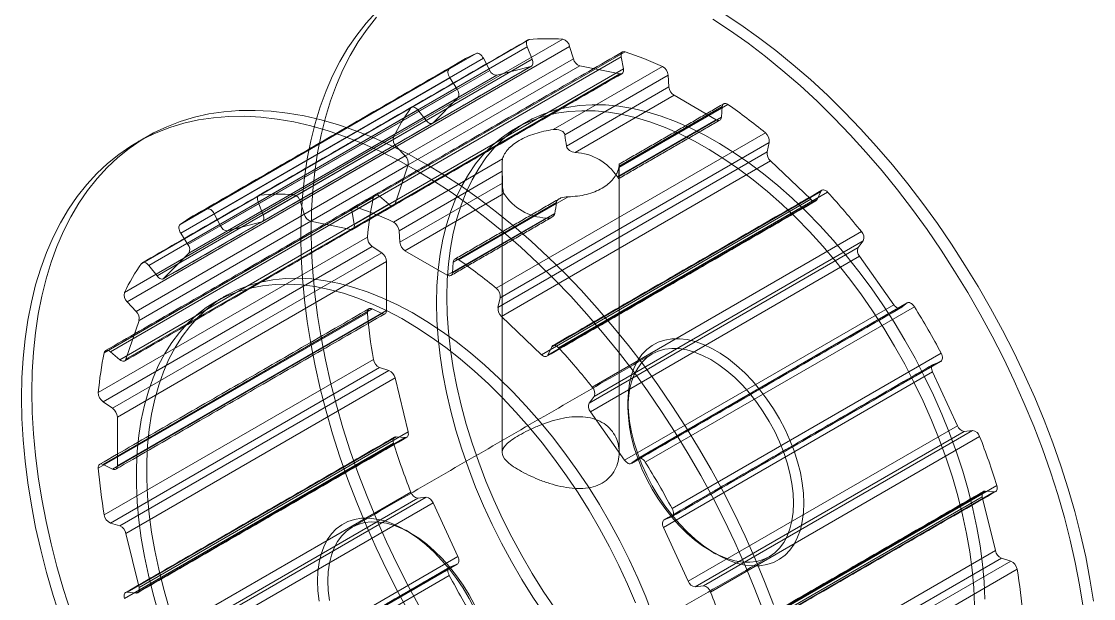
# Model space of a CAD drawing. Header units: millimetres. Extents: x 5 to 292, y 5 to 205.
# Drawn here: x 169.77 to 206.4, y 164.52 to 184.22 of the extents above; entities that cross this region are included whole.
import ezdxf

# ---------------------------------------------------------------- set-up
doc = ezdxf.new("R2010")
doc.units = ezdxf.units.MM

msp = doc.modelspace()

# ---------------------------------------------------------------- linework, layer by layer
at = {"color": 7, "linetype": 'Continuous', "lineweight": 15}
for p, q in [((187.113, 183.599), (177.921, 178.292)), ((179.073, 178.305), (188.266, 183.611)), ((176.111, 177.818), (185.303, 183.125)), ((177.859, 178.046), (187.051, 183.352)), ((188.5, 183.368), (179.308, 178.062)), ((190.394, 183.181), (181.201, 177.875)), ((187.051, 183.352), (187.222, 182.929)), ((188.627, 182.944), (188.5, 183.368)), ((185.555, 182.961), (176.362, 177.654)), ((187.222, 182.929), (178.029, 177.622)), ((179.435, 177.637), (188.627, 182.944)), ((181.067, 177.706), (190.259, 183.013)), ((185.77, 182.549), (185.555, 182.961)), ((190.259, 183.013), (190.335, 182.599)), ((184.388, 182.597), (175.196, 177.29)), ((176.577, 177.242), (185.77, 182.549)), ((177.982, 177.378), (187.175, 182.685)), ((188.845, 182.703), (179.653, 177.397)), ((181.025, 177.12), (190.217, 182.426)), ((190.335, 182.599), (181.142, 177.292)), ((187.175, 182.685), (186.008, 182.379)), ((187.94, 180.524), (191.671, 182.677)), ((190.217, 182.426), (188.845, 182.703)), ((175.213, 176.99), (184.405, 182.297)), ((186.008, 182.379), (176.815, 177.073)), ((184.405, 182.297), (184.654, 181.904)), ((191.865, 182.38), (188.339, 180.344)), ((191.893, 181.985), (191.865, 182.38)), ((184.654, 181.904), (175.462, 176.598)), ((188.389, 179.962), (191.893, 181.985)), ((192.069, 181.696), (188.689, 179.745)), ((193.511, 180.863), (192.069, 181.696)), ((175.489, 176.307), (184.682, 181.614)), ((184.682, 181.614), (183.834, 180.756)), ((193.909, 181.386), (190.178, 179.232)), ((190.189, 179.276), (193.715, 181.312)), ((193.715, 181.312), (193.688, 180.948)), ((173.881, 175.959), (183.073, 181.266)), ((183.318, 181.196), (174.125, 175.89)), ((183.599, 180.837), (183.318, 181.196)), ((193.688, 180.948), (190.184, 178.926)), ((174.407, 175.53), (183.599, 180.837)), ((183.834, 180.756), (174.641, 175.449)), ((190.132, 178.912), (193.511, 180.863)), ((182.486, 180.274), (173.294, 174.967)), ((185.994, 175.108), (195.187, 180.415)), ((173.387, 174.643), (182.579, 179.949)), ((182.579, 179.949), (182.883, 179.627)), ((195.321, 180.091), (186.129, 174.784)), ((195.246, 179.764), (195.321, 180.091)), ((182.883, 179.627), (173.691, 174.32)), ((182.479, 177.371), (186.21, 179.525)), ((186.053, 174.457), (195.246, 179.764)), ((173.79, 174.011), (182.983, 179.318)), ((182.983, 179.318), (182.537, 177.991)), ((186.199, 179.109), (182.673, 177.073)), ((195.363, 179.455), (186.171, 174.149)), ((196.735, 178.149), (195.363, 179.455)), ((182.7, 176.678), (186.204, 178.7)), ((187.888, 173.108), (197.08, 178.415)), ((197.314, 178.388), (188.122, 173.081)), ((197.08, 178.415), (196.953, 178.138)), ((172.602, 172.909), (181.795, 178.216)), ((182.008, 178.248), (172.815, 172.941)), ((177.859, 178.046), (178.029, 177.622)), ((179.435, 177.637), (179.308, 178.062)), ((182.328, 177.976), (182.008, 178.248)), ((186.256, 178.34), (182.876, 176.389)), ((184.523, 176.005), (188.049, 178.041)), ((188.447, 178.233), (184.716, 176.079)), ((187.543, 172.842), (196.735, 178.149)), ((196.953, 178.138), (187.76, 172.831)), ((173.136, 172.669), (182.328, 177.976)), ((182.537, 177.991), (173.345, 172.684)), ((176.577, 177.242), (176.362, 177.654)), ((181.067, 177.706), (181.142, 177.292)), ((187.998, 177.664), (184.495, 175.642)), ((177.982, 177.378), (176.815, 177.073)), ((181.025, 177.12), (179.653, 177.397)), ((184.319, 175.556), (187.699, 177.507)), ((175.213, 176.99), (175.462, 176.598)), ((182.7, 176.678), (182.673, 177.073)), ((189.275, 171.738), (198.467, 177.044)), ((181.592, 176.857), (172.4, 171.55)), ((172.561, 171.234), (181.753, 176.54)), ((181.753, 176.54), (182.082, 176.319)), ((198.529, 176.726), (189.337, 171.42)), ((198.358, 176.5), (198.529, 176.726)), ((182.082, 176.319), (172.889, 171.012)), ((175.489, 176.307), (174.641, 175.449)), ((184.319, 175.556), (182.876, 176.389)), ((189.166, 171.193), (198.358, 176.5)), ((198.406, 176.201), (189.213, 170.895)), ((199.573, 174.548), (198.406, 176.201)), ((173.051, 170.715), (182.244, 176.022)), ((174.407, 175.53), (174.125, 175.89)), ((182.244, 176.022), (182.244, 174.356)), ((184.523, 176.005), (184.495, 175.642)), ((186.053, 174.457), (186.129, 174.784)), ((181.753, 174.404), (172.561, 169.097)), ((182.244, 174.356), (173.051, 169.05)), ((173.387, 174.643), (173.691, 174.32)), ((182.082, 174.246), (181.753, 174.404)), ((190.38, 169.242), (199.573, 174.548)), ((199.81, 174.443), (190.618, 169.136)), ((190.833, 169.3), (200.026, 174.607)), ((200.277, 174.481), (191.085, 169.174)), ((200.026, 174.607), (199.81, 174.443)), ((172.4, 168.967), (181.592, 174.273)), ((172.889, 168.94), (182.082, 174.246)), ((173.79, 174.011), (173.345, 172.684)), ((187.543, 172.842), (186.171, 174.149)), ((173.136, 172.669), (172.815, 172.941)), ((187.888, 173.108), (187.76, 172.831)), ((191.999, 167.59), (201.192, 172.896)), ((181.795, 172.681), (172.602, 167.374)), ((191.734, 167.204), (200.926, 172.511)), ((201.175, 172.615), (191.983, 167.309)), ((200.926, 172.511), (201.175, 172.615)), ((172.815, 167.096), (182.008, 172.403)), ((182.328, 172.305), (173.136, 166.998)), ((182.008, 172.403), (182.328, 172.305)), ((200.898, 172.252), (191.706, 166.946)), ((201.746, 170.415), (200.898, 172.252)), ((173.345, 166.742), (182.537, 172.049)), ((182.537, 172.049), (182.983, 170.207)), ((189.166, 171.193), (189.337, 171.42)), ((172.561, 171.234), (172.889, 171.012)), ((173.051, 170.715), (173.051, 169.05)), ((190.38, 169.242), (189.213, 170.895)), ((192.554, 165.108), (201.746, 170.415)), ((182.579, 170.041), (173.387, 164.734)), ((173.691, 164.706), (182.883, 170.013)), ((182.983, 170.207), (173.79, 164.9)), ((182.883, 170.013), (182.579, 170.041)), ((201.981, 170.225), (192.789, 164.918)), ((193.07, 164.953), (202.263, 170.259)), ((202.507, 170.047), (193.315, 164.74)), ((202.263, 170.259), (201.981, 170.225)), ((173.294, 164.518), (182.486, 169.825)), ((190.833, 169.3), (190.618, 169.136)), ((172.889, 168.94), (172.561, 169.097)), ((183.073, 168.155), (173.881, 162.848)), ((193.505, 162.882), (202.697, 168.188)), ((203.001, 168.16), (193.808, 162.854)), ((193.902, 163.07), (203.094, 168.377)), ((202.697, 168.188), (203.001, 168.16)), ((174.125, 162.635), (183.318, 167.942)), ((183.599, 167.977), (174.407, 162.67)), ((174.641, 162.48), (183.834, 167.786)), ((183.318, 167.942), (183.599, 167.977)), ((183.834, 167.786), (184.682, 165.949)), ((202.598, 167.995), (193.405, 162.688)), ((203.043, 166.153), (202.598, 167.995)), ((172.815, 167.096), (173.136, 166.998)), ((191.734, 167.204), (191.983, 167.309)), ((173.345, 166.742), (173.79, 164.9)), ((192.554, 165.108), (191.706, 166.946)), ((184.682, 165.949), (175.489, 160.643)), ((193.851, 160.846), (203.043, 166.153)), ((184.405, 165.586), (175.213, 160.279)), ((175.462, 160.384), (184.654, 165.691)), ((184.654, 165.691), (184.405, 165.586)), ((203.252, 165.897), (194.059, 160.59)), ((194.38, 160.492), (203.573, 165.799)), ((203.573, 165.799), (203.252, 165.897)), ((175.196, 159.999), (184.388, 165.305)), ((203.786, 165.52), (194.593, 160.214)), ((193.07, 164.953), (192.789, 164.918)), ((173.691, 164.706), (173.387, 164.734))]:
    msp.add_line(p, q, dxfattribs=at)
at = {"color": 7, "linetype": 'Continuous', "lineweight": 15, "flags": 128}
for points in [[(179.32, 176.877), (179.333, 177.567), (179.374, 178.24), (179.442, 178.895), (179.536, 179.53), (179.657, 180.143), (179.805, 180.735), (179.979, 181.303), (180.179, 181.847), (180.404, 182.365), (180.654, 182.856), (180.928, 183.32), (181.226, 183.754), (181.548, 184.16), (181.892, 184.535)], [(179.673, 177.081), (179.687, 177.771), (179.728, 178.444), (179.795, 179.099), (179.89, 179.734), (180.011, 180.348), (180.159, 180.939), (180.333, 181.507), (180.532, 182.051), (180.757, 182.569), (181.007, 183.06), (181.282, 183.524), (181.58, 183.959), (181.902, 184.364)], [(193.394, 184.291), (193.998, 183.896), (194.598, 183.471), (195.195, 183.017), (195.788, 182.535), (196.374, 182.027), (196.953, 181.492), (197.523, 180.932), (198.084, 180.348), (198.635, 179.741), (199.173, 179.114), (199.699, 178.466), (200.211, 177.799), (200.708, 177.114), (201.189, 176.414), (201.653, 175.699), (202.099, 174.97), (202.526, 174.23), (202.934, 173.479), (203.322, 172.719), (203.688, 171.953), (204.032, 171.18), (204.354, 170.403), (204.652, 169.624), (204.927, 168.844), (205.177, 168.064), (205.402, 167.286), (205.601, 166.512), (205.775, 165.743), (205.923, 164.981), (206.044, 164.227)], [(193.748, 184.495), (194.351, 184.1), (194.952, 183.675), (195.549, 183.221), (196.141, 182.74), (196.727, 182.231), (197.306, 181.696), (197.877, 181.136), (198.438, 180.552), (198.988, 179.946), (199.527, 179.318), (200.053, 178.67), (200.564, 178.003), (201.061, 177.318), (201.542, 176.618), (202.006, 175.903), (202.453, 175.174), (202.88, 174.434), (203.288, 173.683), (203.675, 172.924), (204.041, 172.157), (204.386, 171.384), (204.707, 170.608), (205.006, 169.828), (205.28, 169.048), (205.53, 168.268), (205.755, 167.49), (205.955, 166.716), (206.129, 165.947), (206.276, 165.185), (206.398, 164.431)], [(187.051, 183.352), (187.036, 183.398), (187.028, 183.442), (187.026, 183.483), (187.031, 183.52), (187.043, 183.551), (187.061, 183.575), (187.085, 183.591), (187.113, 183.599)], [(185.303, 183.125), (185.331, 183.132), (185.363, 183.131), (185.397, 183.12), (185.432, 183.102), (185.467, 183.075), (185.5, 183.042), (185.529, 183.003), (185.555, 182.961)], [(190.259, 183.013), (190.255, 183.056), (190.257, 183.095), (190.266, 183.128), (190.282, 183.155), (190.303, 183.175), (190.33, 183.186), (190.36, 183.188), (190.394, 183.181)], [(187.175, 182.685), (187.199, 182.696), (187.219, 182.714), (187.235, 182.739), (187.244, 182.77), (187.247, 182.805), (187.245, 182.845), (187.236, 182.886), (187.222, 182.929)], [(184.405, 182.297), (184.381, 182.34), (184.362, 182.385), (184.35, 182.43), (184.344, 182.473), (184.345, 182.513), (184.353, 182.548), (184.368, 182.576), (184.388, 182.597)], [(190.217, 182.426), (190.247, 182.424), (190.274, 182.429), (190.298, 182.442), (190.316, 182.463), (190.33, 182.49), (190.337, 182.522), (190.339, 182.559), (190.335, 182.599)], [(183.073, 181.266), (183.094, 181.286), (183.12, 181.299), (183.15, 181.303), (183.182, 181.297), (183.217, 181.284), (183.252, 181.261), (183.286, 181.232), (183.318, 181.196)], [(184.305, 174.816), (184.319, 175.387), (184.36, 175.942), (184.428, 176.477), (184.523, 176.991), (184.646, 177.483), (184.794, 177.951), (184.969, 178.394), (185.169, 178.81), (185.394, 179.199), (185.643, 179.558), (185.916, 179.888), (186.211, 180.187), (186.528, 180.454), (186.865, 180.688), (187.223, 180.889), (187.599, 181.056), (187.993, 181.188), (188.403, 181.286), (188.829, 181.348), (189.268, 181.375), (189.72, 181.367), (190.183, 181.323), (190.657, 181.244), (191.138, 181.13), (191.627, 180.982), (192.121, 180.799), (192.62, 180.582), (193.121, 180.332), (193.623, 180.051), (194.125, 179.737), (194.624, 179.393), (195.121, 179.02), (195.613, 178.618), (196.098, 178.189), (196.576, 177.734), (197.044, 177.255), (197.502, 176.752), (197.948, 176.228), (198.38, 175.684), (198.798, 175.121), (199.201, 174.541), (199.586, 173.947), (199.953, 173.339), (200.3, 172.72), (200.628, 172.092), (200.934, 171.455), (201.218, 170.813), (201.479, 170.167), (201.716, 169.519), (201.929, 168.871), (202.116, 168.224), (202.278, 167.582), (202.413, 166.946), (202.522, 166.317), (202.604, 165.697), (202.659, 165.089), (202.686, 164.494)], [(193.715, 181.312), (193.721, 181.348), (193.734, 181.378), (193.754, 181.4), (193.778, 181.415), (193.807, 181.421), (193.84, 181.418), (193.874, 181.406), (193.909, 181.386)], [(195.106, 164.113), (194.808, 164.893), (194.486, 165.669), (194.142, 166.442), (193.776, 167.209), (193.388, 167.968), (192.981, 168.719), (192.553, 169.459), (192.107, 170.188), (191.643, 170.903), (191.162, 171.604), (190.665, 172.288), (190.153, 172.955), (189.627, 173.603), (189.089, 174.231), (188.538, 174.837), (187.977, 175.421), (187.407, 175.981), (186.828, 176.516), (186.242, 177.025), (185.649, 177.507), (185.052, 177.96), (184.452, 178.385), (183.849, 178.781), (183.244, 179.145), (182.64, 179.478), (182.037, 179.78), (181.436, 180.048), (180.839, 180.284), (180.247, 180.485), (179.661, 180.653), (179.082, 180.787), (178.511, 180.886), (177.95, 180.95), (177.4, 180.979), (176.861, 180.973), (176.335, 180.932), (175.823, 180.856), (175.326, 180.745), (174.846, 180.6), (174.381, 180.42), (173.935, 180.207), (173.508, 179.96), (173.1, 179.68), (172.713, 179.368), (172.346, 179.024), (172.002, 178.649), (171.681, 178.244), (171.382, 177.809), (171.108, 177.345), (170.858, 176.854), (170.633, 176.336), (170.433, 175.792), (170.259, 175.224), (170.112, 174.633), (169.99, 174.019), (169.896, 173.384), (169.828, 172.729), (169.787, 172.056), (169.774, 171.366), (169.787, 170.661), (169.828, 169.941), (169.896, 169.208), (169.99, 168.464), (170.112, 167.71), (170.259, 166.948), (170.433, 166.179), (170.633, 165.405), (170.858, 164.627), (171.108, 163.847)], [(195.46, 164.317), (195.161, 165.097), (194.84, 165.873), (194.496, 166.646), (194.129, 167.413), (193.742, 168.172), (193.334, 168.923), (192.907, 169.663), (192.46, 170.392), (191.996, 171.107), (191.515, 171.808), (191.019, 172.492), (190.507, 173.159), (189.981, 173.807), (189.442, 174.435), (188.892, 175.041), (188.331, 175.625), (187.76, 176.185), (187.181, 176.72), (186.595, 177.229), (186.003, 177.711), (185.406, 178.165), (184.805, 178.59), (184.202, 178.985), (183.598, 179.349), (182.993, 179.682), (182.39, 179.984), (181.79, 180.252), (181.193, 180.488), (180.6, 180.69), (180.014, 180.857), (179.435, 180.991), (178.865, 181.09), (178.304, 181.154), (177.753, 181.183), (177.215, 181.177), (176.689, 181.136), (176.177, 181.06), (175.68, 180.949), (175.199, 180.804), (174.735, 180.625), (174.289, 180.411), (173.861, 180.164), (173.454, 179.884), (173.066, 179.572), (172.7, 179.228), (172.356, 178.853), (172.034, 178.448), (171.736, 178.013), (171.461, 177.549), (171.211, 177.058), (170.986, 176.54), (170.787, 175.997), (170.613, 175.428), (170.465, 174.837), (170.344, 174.223), (170.249, 173.588), (170.182, 172.933), (170.141, 172.26), (170.127, 171.57), (170.141, 170.865), (170.182, 170.145), (170.249, 169.412), (170.344, 168.668), (170.465, 167.914), (170.613, 167.152), (170.787, 166.383), (170.986, 165.609), (171.211, 164.831), (171.461, 164.051)], [(183.951, 174.612), (183.965, 175.183), (184.006, 175.737), (184.074, 176.272), (184.17, 176.787), (184.292, 177.279), (184.441, 177.747), (184.615, 178.19), (184.815, 178.606), (185.04, 178.995), (185.29, 179.354), (185.562, 179.684), (185.857, 179.983), (186.174, 180.25), (186.512, 180.484), (186.869, 180.685), (187.246, 180.852), (187.639, 180.984), (188.05, 181.082), (188.475, 181.144), (188.915, 181.171), (189.367, 181.163), (189.83, 181.119), (190.303, 181.04), (190.785, 180.926), (191.273, 180.778), (191.768, 180.595), (192.266, 180.378), (192.767, 180.128), (193.269, 179.846), (193.771, 179.533), (194.271, 179.189), (194.767, 178.816), (195.259, 178.414), (195.744, 177.985), (196.222, 177.53), (196.69, 177.05), (197.148, 176.548), (197.594, 176.024), (198.027, 175.479), (198.445, 174.917), (198.847, 174.337), (199.232, 173.743), (199.599, 173.135), (199.947, 172.516), (200.274, 171.887), (200.58, 171.251), (200.864, 170.609), (201.125, 169.963), (201.362, 169.315), (201.575, 168.667), (201.762, 168.02), (201.924, 167.378), (202.06, 166.741), (202.169, 166.112), (202.25, 165.493), (202.305, 164.885), (202.333, 164.29)], [(193.511, 180.863), (193.544, 180.848), (193.576, 180.84), (193.605, 180.84), (193.631, 180.848), (193.653, 180.863), (193.67, 180.886), (193.682, 180.914), (193.688, 180.948)], [(183.599, 180.837), (183.629, 180.803), (183.66, 180.775), (183.693, 180.753), (183.726, 180.738), (183.757, 180.731), (183.786, 180.731), (183.812, 180.74), (183.834, 180.756)], [(197.08, 178.415), (197.097, 178.441), (197.119, 178.459), (197.147, 178.469), (197.178, 178.469), (197.211, 178.461), (197.246, 178.444), (197.281, 178.419), (197.314, 178.388)], [(177.921, 178.292), (177.893, 178.285), (177.869, 178.268), (177.851, 178.244), (177.839, 178.213), (177.833, 178.176), (177.835, 178.135), (177.844, 178.091), (177.859, 178.046)], [(181.795, 178.216), (181.805, 178.248), (181.823, 178.273), (181.845, 178.291), (181.873, 178.299), (181.904, 178.299), (181.938, 178.291), (181.973, 178.273), (182.008, 178.248)], [(196.735, 178.149), (196.767, 178.122), (196.8, 178.102), (196.832, 178.088), (196.863, 178.083), (196.892, 178.086), (196.917, 178.096), (196.937, 178.114), (196.953, 178.138)], [(176.362, 177.654), (176.337, 177.697), (176.307, 177.735), (176.274, 177.768), (176.24, 177.795), (176.205, 177.814), (176.171, 177.824), (176.139, 177.826), (176.111, 177.818)], [(181.201, 177.875), (181.168, 177.881), (181.138, 177.879), (181.111, 177.868), (181.089, 177.849), (181.074, 177.822), (181.065, 177.788), (181.062, 177.749), (181.067, 177.706)], [(182.328, 177.976), (182.361, 177.952), (182.394, 177.935), (182.426, 177.925), (182.456, 177.923), (182.483, 177.929), (182.506, 177.943), (182.524, 177.964), (182.537, 177.991)], [(175.196, 177.29), (175.175, 177.269), (175.161, 177.241), (175.153, 177.206), (175.152, 177.166), (175.157, 177.123), (175.17, 177.078), (175.188, 177.033), (175.213, 176.99)], [(178.029, 177.622), (178.044, 177.58), (178.052, 177.538), (178.055, 177.499), (178.052, 177.463), (178.042, 177.432), (178.027, 177.407), (178.007, 177.389), (177.982, 177.378)], [(181.142, 177.292), (181.147, 177.252), (181.145, 177.215), (181.137, 177.183), (181.124, 177.156), (181.105, 177.136), (181.082, 177.123), (181.055, 177.117), (181.025, 177.12)], [(183.407, 164.176), (183, 164.927), (182.612, 165.686), (182.246, 166.453), (181.902, 167.225), (181.58, 168.002), (181.282, 168.782), (181.007, 169.562), (180.757, 170.342), (180.532, 171.12), (180.333, 171.894), (180.159, 172.663), (180.011, 173.425), (179.89, 174.179), (179.795, 174.923), (179.728, 175.655), (179.687, 176.375), (179.673, 177.081)], [(183.054, 163.972), (182.646, 164.723), (182.259, 165.482), (181.892, 166.249), (181.548, 167.021), (181.226, 167.798), (180.928, 168.577), (180.654, 169.358), (180.404, 170.138), (180.179, 170.916), (179.979, 171.69), (179.805, 172.459), (179.657, 173.221), (179.536, 173.975), (179.442, 174.719), (179.374, 175.451), (179.333, 176.171), (179.32, 176.877)], [(174.125, 175.89), (174.094, 175.925), (174.06, 175.955), (174.025, 175.977), (173.99, 175.991), (173.957, 175.996), (173.927, 175.992), (173.901, 175.98), (173.881, 175.959)], [(184.716, 176.079), (184.681, 176.099), (184.647, 176.111), (184.615, 176.114), (184.586, 176.108), (184.561, 176.094), (184.542, 176.071), (184.529, 176.041), (184.523, 176.005)], [(191.347, 163.924), (191.098, 164.571), (190.826, 165.216), (190.531, 165.855), (190.214, 166.488), (189.876, 167.112), (189.518, 167.726), (189.142, 168.327), (188.748, 168.914), (188.338, 169.485), (187.913, 170.039), (187.473, 170.574), (187.021, 171.087), (186.558, 171.578), (186.085, 172.046), (185.603, 172.488), (185.114, 172.903), (184.62, 173.291), (184.122, 173.65), (183.621, 173.979), (183.119, 174.277), (182.617, 174.542), (182.117, 174.776), (181.62, 174.975), (181.129, 175.141), (180.643, 175.273), (180.166, 175.369), (179.697, 175.431), (179.24, 175.457), (178.794, 175.447), (178.361, 175.402), (177.943, 175.322), (177.541, 175.207), (177.156, 175.058), (176.789, 174.874), (176.441, 174.656), (176.114, 174.405), (175.807, 174.123), (175.523, 173.808), (175.262, 173.463), (175.025, 173.089), (174.813, 172.686), (174.625, 172.257), (174.464, 171.801), (174.328, 171.321), (174.219, 170.817), (174.137, 170.293), (174.083, 169.748), (174.055, 169.185), (174.055, 168.605), (174.083, 168.01), (174.137, 167.402), (174.219, 166.782), (174.328, 166.153), (174.464, 165.517), (174.625, 164.874), (174.813, 164.228)], [(174.641, 175.449), (174.62, 175.433), (174.594, 175.425), (174.565, 175.424), (174.533, 175.431), (174.501, 175.446), (174.468, 175.468), (174.436, 175.496), (174.407, 175.53)], [(184.495, 175.642), (184.489, 175.608), (184.478, 175.579), (184.461, 175.557), (184.439, 175.541), (184.413, 175.533), (184.383, 175.533), (184.352, 175.541), (184.319, 175.556)], [(190.745, 164.367), (190.472, 165.012), (190.177, 165.651), (189.86, 166.284), (189.522, 166.908), (189.165, 167.522), (188.789, 168.123), (188.395, 168.71), (187.985, 169.281), (187.559, 169.835), (187.12, 170.369), (186.668, 170.883), (186.204, 171.374), (185.731, 171.842), (185.25, 172.284), (184.761, 172.699), (184.267, 173.087), (183.768, 173.446), (183.267, 173.775), (182.765, 174.072), (182.263, 174.338), (181.763, 174.572), (181.267, 174.771), (180.775, 174.937), (180.29, 175.069), (179.812, 175.165), (179.344, 175.226), (178.886, 175.252), (178.44, 175.243), (178.008, 175.198), (177.59, 175.118), (177.187, 175.003), (176.802, 174.854), (176.435, 174.67), (176.087, 174.452), (175.76, 174.201), (175.454, 173.918), (175.17, 173.604), (174.909, 173.259), (174.672, 172.885), (174.459, 172.482), (174.272, 172.052), (174.11, 171.597), (173.975, 171.117), (173.866, 170.613), (173.784, 170.089), (173.729, 169.544), (173.702, 168.981), (173.702, 168.401), (173.729, 167.806), (173.784, 167.198), (173.866, 166.578), (173.975, 165.949), (174.11, 165.313), (174.272, 164.67), (174.459, 164.024)], [(187.993, 164.185), (187.599, 164.772), (187.223, 165.373), (186.865, 165.987), (186.528, 166.611), (186.211, 167.244), (185.916, 167.883), (185.643, 168.528), (185.394, 169.175), (185.169, 169.823), (184.969, 170.471), (184.794, 171.115), (184.646, 171.755), (184.523, 172.388), (184.428, 173.012), (184.36, 173.626), (184.319, 174.228), (184.305, 174.816)], [(181.592, 174.273), (181.592, 174.314), (181.599, 174.349), (181.613, 174.379), (181.632, 174.401), (181.657, 174.415), (181.686, 174.42), (181.719, 174.417), (181.753, 174.404)], [(182.082, 174.246), (182.114, 174.234), (182.145, 174.23), (182.173, 174.234), (182.197, 174.245), (182.217, 174.264), (182.232, 174.289), (182.241, 174.32), (182.244, 174.356)], [(187.639, 163.981), (187.246, 164.568), (186.869, 165.169), (186.512, 165.783), (186.174, 166.407), (185.857, 167.04), (185.562, 167.679), (185.29, 168.324), (185.04, 168.971), (184.815, 169.619), (184.615, 170.267), (184.441, 170.911), (184.292, 171.551), (184.17, 172.184), (184.074, 172.808), (184.006, 173.422), (183.965, 174.024), (183.951, 174.612)], [(199.573, 174.548), (199.601, 174.513), (199.632, 174.482), (199.664, 174.457), (199.697, 174.439), (199.729, 174.428), (199.759, 174.425), (199.787, 174.43), (199.81, 174.443)], [(200.026, 174.607), (200.051, 174.62), (200.081, 174.624), (200.113, 174.62), (200.148, 174.606), (200.183, 174.585), (200.217, 174.556), (200.249, 174.521), (200.277, 174.481)], [(190.492, 171.244), (190.506, 170.906), (190.546, 170.556), (190.614, 170.196), (190.707, 169.83), (190.826, 169.461), (190.969, 169.092), (191.135, 168.727), (191.322, 168.37), (191.529, 168.022), (191.754, 167.688), (191.995, 167.371), (192.249, 167.073), (192.514, 166.797), (192.789, 166.545), (193.07, 166.321), (193.354, 166.125), (193.64, 165.96), (193.925, 165.827), (194.206, 165.727), (194.48, 165.662), (194.746, 165.632), (195, 165.636), (195.24, 165.676), (195.465, 165.75), (195.672, 165.859), (195.859, 166), (196.025, 166.173), (196.168, 166.377), (196.287, 166.609), (196.381, 166.867), (196.448, 167.149), (196.489, 167.452), (196.502, 167.774), (196.489, 168.112), (196.448, 168.462), (196.381, 168.822), (196.287, 169.188), (196.168, 169.557), (196.025, 169.926), (195.859, 170.29), (195.672, 170.648), (195.465, 170.996), (195.24, 171.329), (195, 171.647), (194.746, 171.945), (194.48, 172.221), (194.206, 172.472), (193.925, 172.697), (193.64, 172.893), (193.354, 173.058), (193.07, 173.191), (192.789, 173.29), (192.514, 173.356), (192.249, 173.386), (191.995, 173.382), (191.754, 173.342), (191.529, 173.268), (191.322, 173.159), (191.135, 173.018), (190.969, 172.845), (190.826, 172.641), (190.707, 172.409), (190.614, 172.151), (190.546, 171.869), (190.506, 171.566), (190.492, 171.244)], [(172.815, 172.941), (172.781, 172.966), (172.746, 172.984), (172.712, 172.993), (172.681, 172.993), (172.653, 172.984), (172.63, 172.966), (172.613, 172.941), (172.602, 172.909)], [(188.122, 173.081), (188.089, 173.113), (188.054, 173.138), (188.019, 173.154), (187.985, 173.163), (187.954, 173.162), (187.927, 173.152), (187.905, 173.134), (187.888, 173.108)], [(190.492, 171.04), (190.506, 171.352), (190.546, 171.646), (190.614, 171.918), (190.707, 172.165), (190.826, 172.387), (190.969, 172.579), (191.134, 172.741), (191.32, 172.871), (191.526, 172.968), (191.749, 173.03), (191.987, 173.057), (192.238, 173.049), (192.499, 173.006), (192.769, 172.929), (193.043, 172.817), (193.32, 172.673), (193.598, 172.497), (193.872, 172.292), (194.142, 172.058), (194.403, 171.8), (194.654, 171.518), (194.892, 171.215), (195.115, 170.896), (195.32, 170.562), (195.507, 170.217), (195.672, 169.864), (195.815, 169.507), (195.934, 169.148), (196.027, 168.793), (196.095, 168.443), (196.135, 168.102), (196.149, 167.774), (196.135, 167.462), (196.095, 167.168), (196.027, 166.896), (195.934, 166.648), (195.815, 166.427), (195.672, 166.235), (195.507, 166.073), (195.32, 165.943), (195.115, 165.846), (194.892, 165.784), (194.654, 165.757), (194.403, 165.765), (194.142, 165.807), (193.872, 165.885), (193.598, 165.996), (193.32, 166.141), (193.043, 166.317), (192.769, 166.522), (192.499, 166.755), (192.238, 167.014), (191.987, 167.296), (191.749, 167.598), (191.526, 167.918), (191.32, 168.252), (191.134, 168.597), (190.969, 168.95), (190.826, 169.307), (190.707, 169.666), (190.614, 170.021), (190.546, 170.371), (190.506, 170.712), (190.492, 171.04)], [(201.192, 172.896), (201.212, 172.852), (201.227, 172.806), (201.235, 172.763), (201.236, 172.721), (201.231, 172.685), (201.218, 172.654), (201.199, 172.631), (201.175, 172.615)], [(173.345, 172.684), (173.332, 172.657), (173.313, 172.636), (173.29, 172.623), (173.263, 172.617), (173.233, 172.618), (173.201, 172.628), (173.169, 172.645), (173.136, 172.669)], [(187.76, 172.831), (187.745, 172.807), (187.724, 172.789), (187.699, 172.779), (187.671, 172.776), (187.64, 172.782), (187.608, 172.795), (187.575, 172.815), (187.543, 172.842)], [(200.926, 172.511), (200.903, 172.497), (200.885, 172.475), (200.873, 172.448), (200.866, 172.415), (200.865, 172.377), (200.87, 172.337), (200.882, 172.294), (200.898, 172.252)], [(182.486, 169.825), (182.475, 169.869), (182.471, 169.912), (182.474, 169.951), (182.484, 169.984), (182.5, 170.01), (182.522, 170.029), (182.549, 170.04), (182.579, 170.041)], [(182.883, 170.013), (182.912, 170.014), (182.938, 170.023), (182.959, 170.04), (182.975, 170.063), (182.986, 170.093), (182.991, 170.127), (182.99, 170.166), (182.983, 170.207)], [(190.618, 169.136), (190.594, 169.124), (190.567, 169.119), (190.537, 169.122), (190.505, 169.132), (190.472, 169.151), (190.439, 169.175), (190.409, 169.206), (190.38, 169.242)], [(191.085, 169.174), (191.056, 169.214), (191.025, 169.249), (190.991, 169.278), (190.956, 169.3), (190.921, 169.313), (190.888, 169.318), (190.859, 169.313), (190.833, 169.3)], [(172.561, 169.097), (172.527, 169.11), (172.494, 169.114), (172.465, 169.108), (172.44, 169.094), (172.42, 169.072), (172.407, 169.043), (172.4, 169.007), (172.4, 168.967)], [(173.051, 169.05), (173.048, 169.014), (173.039, 168.982), (173.024, 168.957), (173.005, 168.938), (172.98, 168.927), (172.952, 168.923), (172.922, 168.928), (172.889, 168.94)], [(202.697, 168.188), (202.668, 168.187), (202.643, 168.178), (202.621, 168.162), (202.605, 168.138), (202.594, 168.109), (202.589, 168.074), (202.59, 168.036), (202.598, 167.995)], [(203.094, 168.377), (203.105, 168.332), (203.109, 168.29), (203.106, 168.251), (203.097, 168.218), (203.08, 168.191), (203.058, 168.172), (203.032, 168.162), (203.001, 168.16)], [(191.983, 167.309), (192.007, 167.324), (192.026, 167.348), (192.038, 167.378), (192.044, 167.415), (192.043, 167.456), (192.035, 167.5), (192.02, 167.545), (191.999, 167.59)], [(179.94, 164.433), (179.899, 164.783), (179.885, 165.121), (179.899, 165.443), (179.94, 165.746), (180.007, 166.028), (180.101, 166.286), (180.22, 166.518), (180.362, 166.722), (180.528, 166.895), (180.716, 167.036), (180.923, 167.145), (181.147, 167.219), (181.388, 167.259), (181.642, 167.263), (181.908, 167.233), (182.182, 167.167), (182.463, 167.068), (182.748, 166.935), (183.034, 166.77), (183.318, 166.574), (183.599, 166.349), (183.874, 166.098), (184.139, 165.822), (184.393, 165.524), (184.634, 165.206), (184.859, 164.872), (185.066, 164.525), (185.253, 164.167)], [(185.254, 164.298), (185.067, 164.643), (184.862, 164.977), (184.639, 165.297), (184.401, 165.599), (184.15, 165.881), (183.888, 166.139), (183.619, 166.373), (183.345, 166.578), (183.067, 166.754), (182.79, 166.898), (182.516, 167.01), (182.246, 167.087), (181.985, 167.13), (181.734, 167.138), (181.496, 167.111), (181.273, 167.049), (181.067, 166.952), (180.881, 166.822), (180.716, 166.66), (180.573, 166.468), (180.454, 166.246), (180.361, 165.999), (180.293, 165.727), (180.253, 165.433), (180.239, 165.121), (180.253, 164.793), (180.293, 164.452)], [(191.706, 166.946), (191.689, 166.988), (191.678, 167.03), (191.673, 167.07), (191.673, 167.108), (191.68, 167.141), (191.693, 167.169), (191.711, 167.19), (191.734, 167.204)], [(184.654, 165.691), (184.677, 165.705), (184.695, 165.726), (184.708, 165.754), (184.714, 165.787), (184.715, 165.824), (184.71, 165.865), (184.699, 165.907), (184.682, 165.949)], [(184.388, 165.305), (184.368, 165.35), (184.353, 165.395), (184.345, 165.439), (184.344, 165.48), (184.35, 165.517), (184.362, 165.547), (184.381, 165.571), (184.405, 165.586)], [(173.79, 164.9), (173.798, 164.859), (173.799, 164.821), (173.794, 164.786), (173.783, 164.756), (173.767, 164.733), (173.745, 164.717), (173.72, 164.708), (173.691, 164.706)], [(173.387, 164.734), (173.356, 164.733), (173.329, 164.723), (173.307, 164.704), (173.291, 164.677), (173.282, 164.644), (173.279, 164.605), (173.283, 164.563), (173.294, 164.518)]]:
    msp.add_lwpolyline(points, dxfattribs=at)
at = {"color": 7, "linetype": 'Continuous', "lineweight": 15}
for centre, radius, start, end in [((187.766, 176.728), 6.901, 85.8449, 95.4262), ((188.181, 183.295), 0.328, 12.9419, 74.9194), ((187.491, 178.28), 5.316, 114.3034, 125.7073), ((186.761, 172.1), 11.662, 65.1002, 71.8521), ((188.962, 183.027), 0.344, 194.0011, 250.2313), ((186.01, 182.635), 0.256, 199.8348, 269.34), ((191.487, 182.345), 0.38, 5.1718, 60.8996), ((184.459, 181.739), 0.256, 330.6667, 40.1622), ((192.279, 182.022), 0.388, 185.5617, 237.2054), ((183.301, 166.106), 18.601, 50.2859, 55.2311), ((188.699, 177.265), 6.903, 144.5827, 154.1625), ((182.803, 180.189), 0.328, 165.084, 227.056), ((194.958, 180.13), 0.365, 353.8963, 51.2145), ((182.644, 179.379), 0.344, 349.7714, 45.9972), ((188.599, 177.924), 1.823, 32.8225, 87.1829), ((195.606, 179.724), 0.362, 173.7103, 227.9688), ((178.96, 161.476), 24.957, 38.5931, 42.6579), ((178.573, 171.422), 6.901, 85.8449, 95.4262), ((178.988, 177.988), 0.328, 12.9419, 74.9194), ((193.211, 175.821), 11.665, 168.1527, 174.9033), ((187.788, 179.329), 1.823, 212.8225, 267.1829), ((178.299, 172.974), 5.316, 114.3034, 125.7073), ((179.769, 177.721), 0.344, 194.0011, 250.2313), ((177.569, 166.793), 11.662, 65.1002, 71.8521), ((182.294, 177.039), 0.38, 5.1718, 60.8996), ((176.818, 177.329), 0.256, 199.8348, 269.34), ((198.259, 176.839), 0.292, 337.4026, 44.6798), ((175.266, 176.433), 0.256, 330.6667, 40.1622), ((181.972, 176.851), 0.38, 179.101, 234.8277), ((183.087, 176.716), 0.388, 185.5617, 237.2054), ((181.856, 176.003), 0.388, 2.7948, 54.4381), ((198.616, 176.388), 0.281, 156.5301, 221.4897), ((179.506, 171.959), 6.903, 144.5827, 154.1625), ((174.109, 160.799), 18.601, 50.2859, 55.2311), ((185.765, 174.823), 0.365, 353.8963, 51.2145), ((173.61, 174.883), 0.328, 165.084, 227.056), ((186.413, 174.418), 0.362, 173.7103, 227.9688), ((176.892, 159.923), 27.546, 28.0971, 31.9029), ((173.451, 174.073), 0.344, 349.7714, 45.9972), ((200.133, 175.821), 18.605, 184.7709, 189.7154), ((184.019, 170.514), 11.665, 168.1527, 174.9033), ((169.768, 156.169), 24.957, 38.5931, 42.6579), ((182.156, 172.737), 0.365, 188.7843, 246.1053), ((182.183, 171.973), 0.362, 12.0298, 66.2916), ((172.78, 171.544), 0.38, 179.101, 234.8277), ((189.067, 171.532), 0.292, 337.4026, 44.6798), ((189.424, 171.081), 0.281, 156.5301, 221.4897), ((172.663, 170.696), 0.388, 2.7948, 54.4381), ((202.013, 170.504), 0.281, 198.5076, 263.4753), ((202.225, 169.97), 0.292, 15.3175, 82.6024), ((179.269, 160.937), 24.96, 17.3426, 21.4071), ((206.311, 177.265), 24.96, 197.3426, 201.4071), ((190.94, 170.514), 18.605, 184.7709, 189.7154), ((167.699, 154.616), 27.546, 28.0971, 31.9029), ((183.355, 168.232), 0.292, 195.3175, 262.6024), ((183.567, 167.697), 0.281, 18.5076, 83.4753), ((172.963, 167.43), 0.365, 188.7843, 246.1053), ((172.99, 166.666), 0.362, 12.0298, 66.2916), ((203.397, 166.228), 0.362, 192.0298, 246.2916), ((203.424, 165.465), 0.365, 8.7843, 66.1053), ((208.688, 178.279), 27.546, 208.0971, 211.9029), ((185.448, 162.381), 18.605, 4.7709, 9.7154), ((192.821, 165.198), 0.281, 198.5076, 263.4753), ((193.033, 164.663), 0.292, 15.3175, 82.6024), ((170.076, 155.63), 24.96, 17.3426, 21.4071)]:
    msp.add_arc(centre, radius, start, end, dxfattribs=at)
for major_axis, ratio, start_param, end_param in [((-1.363, 20.319), 0.072019, 5.43524, 5.460676), ((-1.363, 20.319), 0.072019, 0.893227, 0.918663), ((1.482, 18.687), 0.071849, 5.449282, 5.474718), ((1.482, 18.687), 0.071849, 0.907269, 0.932705)]:
    msp.add_ellipse((188.194, 166.447), major_axis=major_axis, ratio=ratio, start_param=start_param, end_param=end_param, dxfattribs=at)
for points in [[(187.077, 183.587), (177.885, 178.281)], [(190.306, 183.177), (181.114, 177.87)], [(184.833, 182.884), (175.641, 177.577)], [(178.003, 177.387), (187.196, 182.694)], [(181.095, 177.129), (190.287, 182.435)], [(183.101, 181.291), (173.909, 175.984)], [(193.766, 181.409), (190.191, 179.346)], [(174.623, 175.435), (183.816, 180.742)], [(186.998, 180.768), (186.644, 180.563)], [(190.174, 178.852), (193.636, 180.851)], [(174.074, 180.292), (173.72, 180.088)], [(186.194, 179.342), (186.194, 169.503)], [(190.194, 169.502), (190.194, 179.342)], [(197.118, 178.458), (187.926, 173.152)], [(181.842, 178.289), (172.65, 172.982)], [(188.148, 178.166), (184.574, 176.103)], [(187.722, 172.788), (196.915, 178.095)], [(173.301, 172.628), (182.494, 177.935)], [(184.444, 175.544), (187.907, 177.543)], [(176.745, 174.849), (176.391, 174.645)], [(181.643, 174.409), (172.451, 169.102)], [(190.609, 169.13), (199.802, 174.437)], [(200.035, 174.613), (190.842, 169.306)], [(172.999, 168.935), (182.192, 174.242)], [(191.321, 172.871), (181.068, 166.952)], [(200.916, 172.506), (191.724, 167.2)], [(191.992, 167.313), (201.185, 172.62)], [(190.492, 171.244), (190.492, 171.04)], [(182.523, 170.03), (173.331, 164.723)], [(173.747, 164.718), (182.94, 170.024)], [(202.641, 168.177), (193.448, 162.871)], [(193.865, 162.865), (203.057, 168.172)], [(183.068, 166.754), (182.891, 166.856)], [(185.067, 160.024), (195.32, 165.943)], [(193.32, 166.141), (193.497, 166.039)], [(184.395, 165.581), (175.203, 160.275)], [(175.471, 160.389), (184.664, 165.695)]]:
    msp.add_open_spline(points, degree=1, dxfattribs=at)
for points, knots in [([(187.94, 180.524), (187.721, 180.496), (187.512, 180.45), (187.115, 180.324), (186.937, 180.247), (186.624, 180.066), (186.496, 179.967), (186.302, 179.752), (186.238, 179.64), (186.21, 179.525)], [0, 0, 0, 0, 0.25, 0.25, 0.5, 0.5, 0.75, 0.75, 1, 1, 1, 1]), ([(187.94, 180.524), (188.024, 180.534), (188.109, 180.529), (188.224, 180.486), (188.259, 180.466), (188.315, 180.412), (188.334, 180.379), (188.339, 180.344)], [0, 0, 0, 0, 0.5, 0.5, 0.75, 0.75, 1, 1, 1, 1]), ([(188.689, 179.745), (188.622, 179.755), (188.554, 179.779), (188.442, 179.853), (188.397, 179.905), (188.389, 179.962)], [0, 0, 0, 0, 0.5, 0.5, 1, 1, 1, 1]), ([(186.199, 179.109), (186.199, 179.146), (186.197, 179.189), (186.195, 179.273), (186.194, 179.313), (186.194, 179.423), (186.199, 179.481), (186.21, 179.525)], [0, 0, 0, 0, 0.25, 0.25, 0.5, 0.5, 1, 1, 1, 1]), ([(188.447, 178.233), (188.667, 178.238), (188.876, 178.265), (189.273, 178.363), (189.451, 178.433), (189.764, 178.613), (189.892, 178.72), (190.086, 178.963), (190.15, 179.094), (190.178, 179.232)], [0, 0, 0, 0, 0.25, 0.25, 0.5, 0.5, 0.75, 0.75, 1, 1, 1, 1]), ([(190.189, 179.276), (190.189, 179.308), (190.19, 179.329), (190.193, 179.349), (190.194, 179.349), (190.194, 179.326), (190.188, 179.284), (190.178, 179.232)], [0, 0, 0, 0, 0.25, 0.25, 0.5, 0.5, 1, 1, 1, 1]), ([(190.184, 178.926), (190.184, 178.874), (190.179, 178.85), (190.162, 178.851), (190.149, 178.873), (190.132, 178.912)], [0, 0, 0, 0, 0.5, 0.5, 1, 1, 1, 1]), ([(186.204, 178.7), (186.204, 178.639), (186.209, 178.564), (186.226, 178.436), (186.239, 178.379), (186.256, 178.34)], [0, 0, 0, 0, 0.5, 0.5, 1, 1, 1, 1]), ([(188.447, 178.233), (188.364, 178.231), (188.279, 178.22), (188.164, 178.177), (188.128, 178.157), (188.073, 178.107), (188.054, 178.075), (188.049, 178.041)], [0, 0, 0, 0, 0.5, 0.5, 0.75, 0.75, 1, 1, 1, 1]), ([(187.699, 177.507), (187.766, 177.498), (187.833, 177.507), (187.945, 177.561), (187.991, 177.608), (187.998, 177.664)], [0, 0, 0, 0, 0.5, 0.5, 1, 1, 1, 1]), ([(186.78, 170.092), (186.875, 170.147), (186.977, 170.202), (187.197, 170.31), (187.315, 170.364), (187.677, 170.514), (187.936, 170.601), (188.448, 170.713), (188.707, 170.739), (189.069, 170.712), (189.188, 170.692), (189.408, 170.628), (189.511, 170.586), (189.7, 170.478), (189.785, 170.412), (189.932, 170.264), (189.994, 170.181), (190.094, 170.001), (190.131, 169.906), (190.181, 169.708), (190.194, 169.605), (190.194, 169.299), (190.144, 169.092), (189.997, 168.82), (189.936, 168.735), (189.789, 168.582), (189.706, 168.516), (189.519, 168.407), (189.414, 168.364), (189.194, 168.303), (189.078, 168.285), (188.834, 168.27), (188.71, 168.273), (188.457, 168.298), (188.327, 168.319), (188.07, 168.375), (187.942, 168.409), (187.687, 168.489), (187.561, 168.534), (187.319, 168.63), (187.203, 168.68), (186.981, 168.787), (186.877, 168.841), (186.689, 168.949), (186.603, 169.004), (186.456, 169.111), (186.394, 169.163), (186.244, 169.315), (186.194, 169.41), (186.194, 169.549), (186.206, 169.595), (186.256, 169.687), (186.293, 169.734), (186.392, 169.831), (186.453, 169.88), (186.599, 169.983), (186.685, 170.037), (186.78, 170.092)], [0, 0, 0, 0, 0.03125, 0.03125, 0.0625, 0.0625, 0.125, 0.125, 0.1875, 0.1875, 0.21875, 0.21875, 0.25, 0.25, 0.28125, 0.28125, 0.3125, 0.3125, 0.34375, 0.34375, 0.375, 0.375, 0.4375, 0.4375, 0.46875, 0.46875, 0.5, 0.5, 0.53125, 0.53125, 0.5625, 0.5625, 0.59375, 0.59375, 0.625, 0.625, 0.65625, 0.65625, 0.6875, 0.6875, 0.71875, 0.71875, 0.75, 0.75, 0.78125, 0.78125, 0.8125, 0.8125, 0.875, 0.875, 0.90625, 0.90625, 0.9375, 0.9375, 0.96875, 0.96875, 1, 1, 1, 1])]:
    msp.add_open_spline(points, degree=3, knots=knots, dxfattribs=at)

doc.saveas('drawing.dxf')
